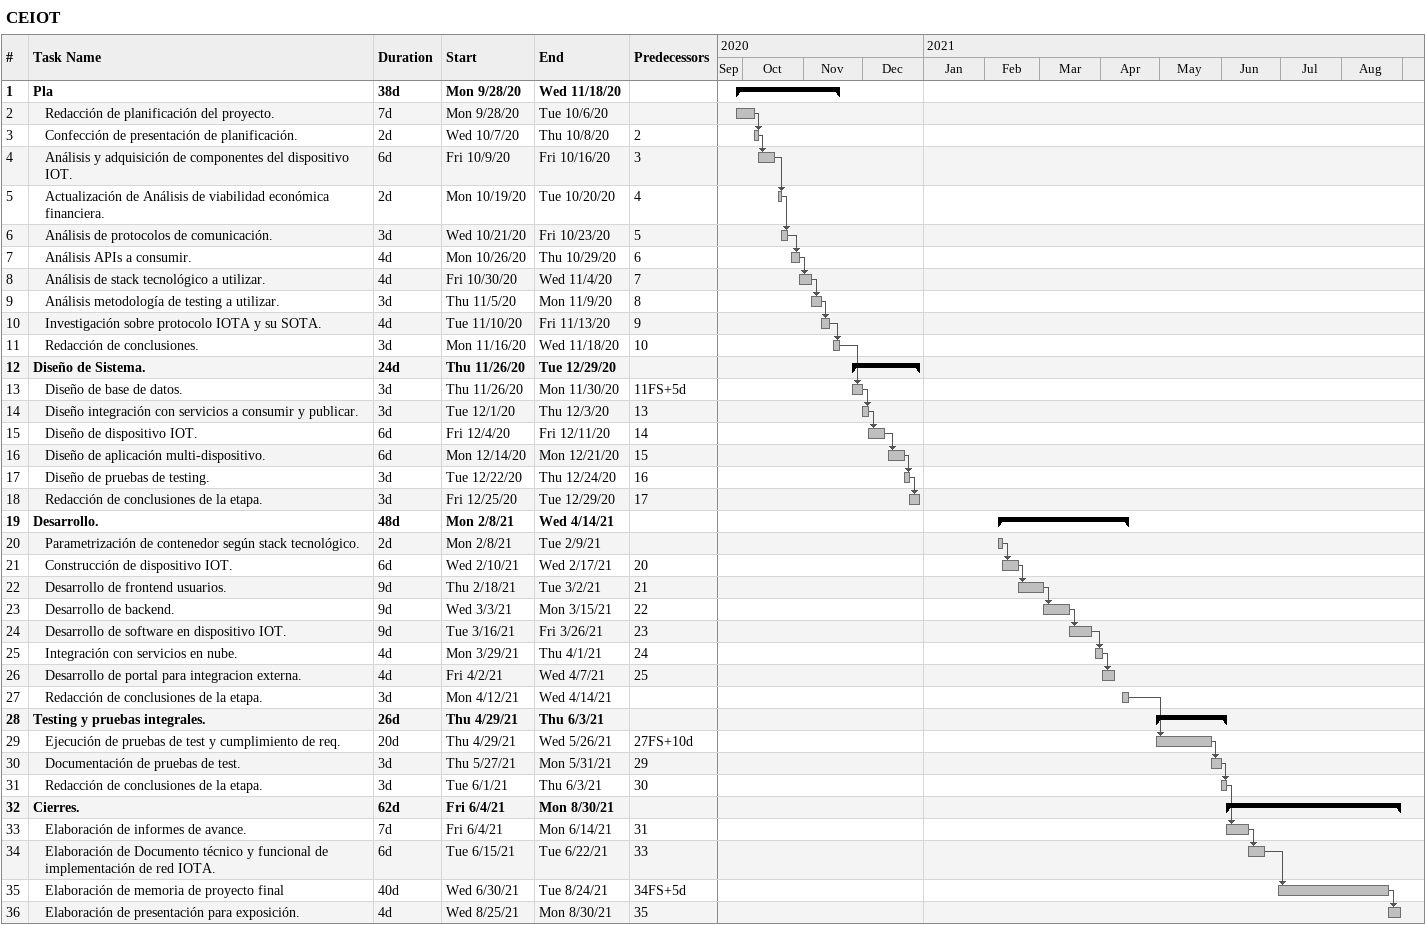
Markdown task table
CEIOT

| ID | Level | Task | Duration | Start | Finish | Predecessors |
|---|---|---|---|---|---|---|
| 1 | 1 | **Pla** | 38d | 2020-09-28 | 2020-11-18 |  |
| 2 | 2 | Redacción de planificación del proyecto. | 7d | 2020-09-28 | 2020-10-06 |  |
| 3 | 2 | Confección de presentación de planificación. | 2d | 2020-10-07 | 2020-10-08 | 2 |
| 4 | 2 | Análisis y adquisición de componentes del dispositivo IOT. | 6d | 2020-10-09 | 2020-10-16 | 3 |
| 5 | 2 | Actualización de Análisis de viabilidad económica financiera. | 2d | 2020-10-19 | 2020-10-20 | 4 |
| 6 | 2 | Análisis de protocolos de comunicación. | 3d | 2020-10-21 | 2020-10-23 | 5 |
| 7 | 2 | Análisis APIs a consumir. | 4d | 2020-10-26 | 2020-10-29 | 6 |
| 8 | 2 | Análisis de stack tecnológico a utilizar. | 4d | 2020-10-30 | 2020-11-04 | 7 |
| 9 | 2 | Análisis metodología de testing a utilizar. | 3d | 2020-11-05 | 2020-11-09 | 8 |
| 10 | 2 | Investigación sobre protocolo IOTA y su SOTA. | 4d | 2020-11-10 | 2020-11-13 | 9 |
| 11 | 2 | Redacción de conclusiones. | 3d | 2020-11-16 | 2020-11-18 | 10 |
| 12 | 1 | **Diseño de Sistema.** | 24d | 2020-11-26 | 2020-12-29 |  |
| 13 | 2 | Diseño de base de datos. | 3d | 2020-11-26 | 2020-11-30 | 11FS+5d |
| 14 | 2 | Diseño integración con servicios a consumir y publicar. | 3d | 2020-12-01 | 2020-12-03 | 13 |
| 15 | 2 | Diseño de dispositivo IOT. | 6d | 2020-12-04 | 2020-12-11 | 14 |
| 16 | 2 | Diseño de aplicación multi-dispositivo. | 6d | 2020-12-14 | 2020-12-21 | 15 |
| 17 | 2 | Diseño de pruebas de testing. | 3d | 2020-12-22 | 2020-12-24 | 16 |
| 18 | 2 | Redacción de conclusiones de la etapa. | 3d | 2020-12-25 | 2020-12-29 | 17 |
| 19 | 1 | **Desarrollo.** | 48d | 2021-02-08 | 2021-04-14 |  |
| 20 | 2 | Parametrización de contenedor según stack tecnológico. | 2d | 2021-02-08 | 2021-02-09 |  |
| 21 | 2 | Construcción de dispositivo IOT. | 6d | 2021-02-10 | 2021-02-17 | 20 |
| 22 | 2 | Desarrollo de frontend usuarios. | 9d | 2021-02-18 | 2021-03-02 | 21 |
| 23 | 2 | Desarrollo de backend. | 9d | 2021-03-03 | 2021-03-15 | 22 |
| 24 | 2 | Desarrollo de software en dispositivo IOT. | 9d | 2021-03-16 | 2021-03-26 | 23 |
| 25 | 2 | Integración con servicios en nube. | 4d | 2021-03-29 | 2021-04-01 | 24 |
| 26 | 2 | Desarrollo de portal para integracion externa. | 4d | 2021-04-02 | 2021-04-07 | 25 |
| 27 | 2 | Redacción de conclusiones de la etapa. | 3d | 2021-04-12 | 2021-04-14 |  |
| 28 | 1 | **Testing y pruebas integrales.** | 26d | 2021-04-29 | 2021-06-03 |  |
| 29 | 2 | Ejecución de pruebas de test y cumplimiento de req. | 20d | 2021-04-29 | 2021-05-26 | 27FS+10d |
| 30 | 2 | Documentación de pruebas de test. | 3d | 2021-05-27 | 2021-05-31 | 29 |
| 31 | 2 | Redacción de conclusiones de la etapa. | 3d | 2021-06-01 | 2021-06-03 | 30 |
| 32 | 1 | **Cierres.** | 62d | 2021-06-04 | 2021-08-30 |  |
| 33 | 2 | Elaboración de informes de avance. | 7d | 2021-06-04 | 2021-06-14 | 31 |
| 34 | 2 | Elaboración de Documento técnico y funcional de implementación de red IOTA. | 6d | 2021-06-15 | 2021-06-22 | 33 |
| 35 | 2 | Elaboración de memoria de proyecto final | 40d | 2021-06-30 | 2021-08-24 | 34FS+5d |
| 36 | 2 | Elaboración de presentación para exposición. | 4d | 2021-08-25 | 2021-08-30 | 35 |
